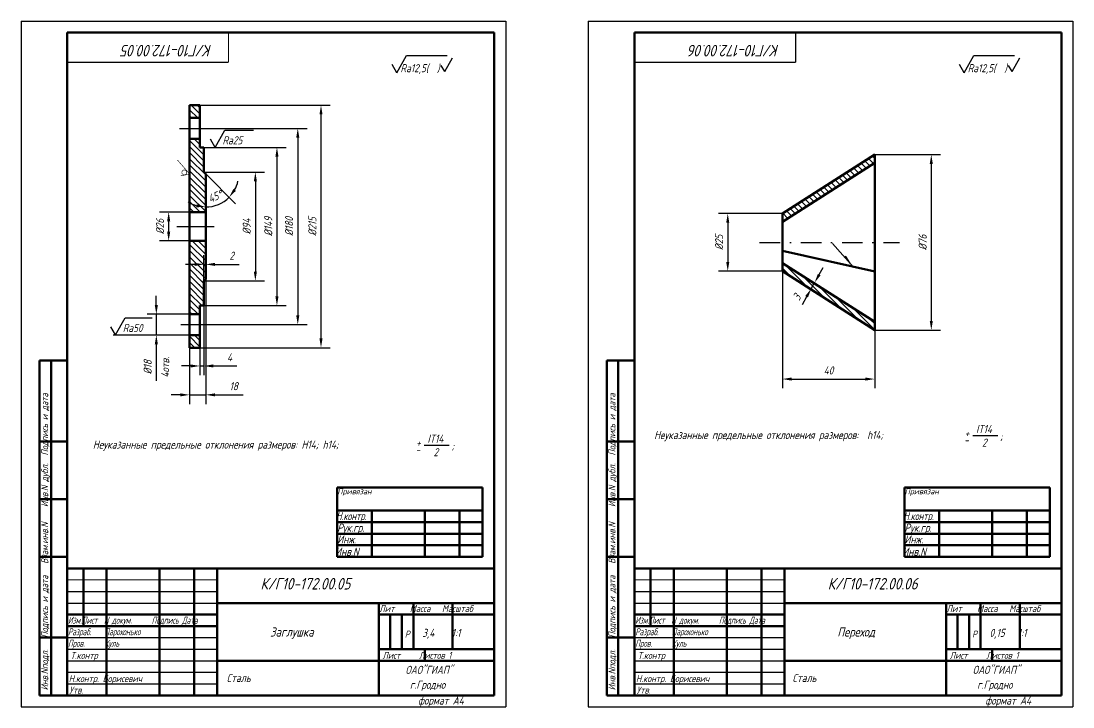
# Model space of a CAD drawing. Header units: inches. Extents: x 5611 to 9158, y -1675 to 1870.
# Drawn here: x 7106.9 to 7562.7, y 1395 to 1692 of the extents above; entities that cross this region are included whole.
import ezdxf

# ---------------------------------------------------------------- set-up
doc = ezdxf.new("R2010")
doc.units = ezdxf.units.IN
doc.header["$LTSCALE"] = 0.7
doc.header["$MEASUREMENT"] = 0
doc.linetypes.add('DASHDOT', pattern=[25.4, 12.7, -6.35, 0, -6.35])
doc.styles.get("Standard").update_dxf_attribs({"font": 'romand.shx', "width": 0.8, "oblique": 15, "height": 3.5})
doc.dimstyles.get("Standard").update_dxf_attribs({"dimtxt": 3.5, "dimasz": 4, "dimexe": 4, "dimexo": 0, "dimgap": 2, "dimtad": 1, "dimdec": 0, "dimdsep": 46, "dimtxsty": 'Standard', "dimcen": 0.09, "dimadec": 0, "dimazin": 0, "dimtfac": 1, "dimtdec": 0, "dimtmove": 0, "dimatfit": 3, "dimfxl": 0, "dimtolj": 1, "dimtzin": 0, "dimlwd": 25, "dimlwe": 25, "dimarcsym": 0})
pattern_1 = [(135, (308.2756, 625.9376), (-1.3258252, -1.3258252), [])]

# ---------------------------------------------------------------- blocks, each defined once
blk = doc.blocks.new('*D442')
at = {"color": 0, "lineweight": 25}
for p, q in [((7179.9, 1609.27), (7166.84, 1609.27)), ((7170.84, 1605.27), (7170.84, 1600.77)), ((7179.9, 1596.77), (7166.84, 1596.77))]:
    blk.add_line(p, q, dxfattribs=at)
for points in [[(7170.18, 1605.27), (7171.51, 1605.27), (7170.84, 1609.27)], [(7170.18, 1600.77), (7171.51, 1600.77), (7170.84, 1596.77)]]:
    blk.add_solid(points, dxfattribs=at)
at = {"layer": 'DEFPOINTS', "color": 0, "lineweight": 25}
for p in [(7179.9, 1609.27), (7170.84, 1596.77), (7179.9, 1596.77)]:
    blk.add_point(p, dxfattribs=at)
at = {"color": 0, "lineweight": 25, "insert": (7167.09, 1603.02), "char_height": 3.5, "attachment_point": 5, "rotation": 90}
blk.add_mtext('\\A1;%%C26', dxfattribs=at)
blk = doc.blocks.new('*D443')
at = {"color": 0, "lineweight": 25}
for p, q in [((7186.15, 1626.54), (7212.42, 1626.54)), ((7208.42, 1622.54), (7208.42, 1583.49)), ((7186.15, 1579.49), (7212.42, 1579.49))]:
    blk.add_line(p, q, dxfattribs=at)
for points in [[(7207.75, 1622.54), (7209.08, 1622.54), (7208.42, 1626.54)], [(7207.75, 1583.49), (7209.08, 1583.49), (7208.42, 1579.49)]]:
    blk.add_solid(points, dxfattribs=at)
at = {"layer": 'DEFPOINTS', "color": 0, "lineweight": 25}
for p in [(7186.15, 1626.54), (7186.15, 1579.49), (7208.42, 1579.49)]:
    blk.add_point(p, dxfattribs=at)
at = {"color": 0, "lineweight": 25, "insert": (7204.67, 1603.02), "char_height": 3.5, "attachment_point": 5, "rotation": 90}
blk.add_mtext('\\A1;%%C94', dxfattribs=at)
blk = doc.blocks.new('*D444')
at = {"color": 0, "lineweight": 25}
blk.add_line((7186.9, 1625.79), (7199.86, 1612.83), dxfattribs=at)
for start, end in [(331.0458, 347.0916), (237.9084, 253.9542), (270, 315)]:
    blk.add_arc((7186.9, 1625.79), 14.33, start, end, dxfattribs=at)
for points in [[(7199.97, 1618.45), (7198.9, 1619.26), (7197.03, 1615.66)], [(7183.03, 1612.68), (7182.84, 1611.36), (7186.9, 1611.46)]]:
    blk.add_solid(points, dxfattribs=at)
at = {"layer": 'DEFPOINTS', "color": 0, "lineweight": 25}
for p in [(7186.15, 1626.54), (7186.9, 1625.79), (7186.9, 1625.79), (7190.61, 1611.95), (7186.9, 1603.02)]:
    blk.add_point(p, dxfattribs=at)
at = {"color": 0, "lineweight": 25, "insert": (7190.95, 1616.02), "char_height": 3.5, "attachment_point": 5, "rotation": 22.5}
blk.add_mtext('\\A1;45°', dxfattribs=at)
blk = doc.blocks.new('*D445')
at = {"color": 0, "lineweight": 25}
for p, q in [((7186.15, 1637.27), (7221.76, 1637.27)), ((7217.76, 1633.27), (7217.76, 1572.77)), ((7186.15, 1568.77), (7221.76, 1568.77))]:
    blk.add_line(p, q, dxfattribs=at)
for points in [[(7217.1, 1633.27), (7218.43, 1633.27), (7217.76, 1637.27)], [(7217.1, 1572.77), (7218.43, 1572.77), (7217.76, 1568.77)]]:
    blk.add_solid(points, dxfattribs=at)
at = {"layer": 'DEFPOINTS', "color": 0, "lineweight": 25}
for p in [(7186.15, 1637.27), (7186.15, 1568.77), (7217.76, 1568.77)]:
    blk.add_point(p, dxfattribs=at)
at = {"color": 0, "lineweight": 25, "insert": (7214.01, 1603.02), "char_height": 3.5, "attachment_point": 5, "rotation": 90}
blk.add_mtext('\\A1;%%C149', dxfattribs=at)
blk = doc.blocks.new('*D446')
at = {"color": 0, "lineweight": 25}
for p, q in [((7184.4, 1645.52), (7230.79, 1645.52)), ((7226.79, 1641.52), (7226.79, 1564.52)), ((7184.4, 1560.52), (7230.79, 1560.52))]:
    blk.add_line(p, q, dxfattribs=at)
for points in [[(7226.13, 1641.52), (7227.46, 1641.52), (7226.79, 1645.52)], [(7226.13, 1564.52), (7227.46, 1564.52), (7226.79, 1560.52)]]:
    blk.add_solid(points, dxfattribs=at)
at = {"layer": 'DEFPOINTS', "color": 0, "lineweight": 25}
for p in [(7184.4, 1645.52), (7184.4, 1560.52), (7226.79, 1560.52)]:
    blk.add_point(p, dxfattribs=at)
at = {"color": 0, "lineweight": 25, "insert": (7223.04, 1603.02), "char_height": 3.5, "attachment_point": 5, "rotation": 90}
blk.add_mtext('\\A1;%%C180', dxfattribs=at)
blk = doc.blocks.new('*D447')
at = {"color": 0, "lineweight": 25}
for p, q in [((7184.4, 1655.52), (7240.85, 1655.52)), ((7236.85, 1651.52), (7236.85, 1554.52)), ((7184.4, 1550.52), (7240.85, 1550.52))]:
    blk.add_line(p, q, dxfattribs=at)
for points in [[(7236.18, 1651.52), (7237.51, 1651.52), (7236.85, 1655.52)], [(7236.18, 1554.52), (7237.51, 1554.52), (7236.85, 1550.52)]]:
    blk.add_solid(points, dxfattribs=at)
at = {"layer": 'DEFPOINTS', "color": 0, "lineweight": 25}
for p in [(7184.4, 1655.52), (7184.4, 1550.52), (7236.85, 1550.52)]:
    blk.add_point(p, dxfattribs=at)
at = {"color": 0, "lineweight": 25, "insert": (7233.1, 1603.02), "char_height": 3.5, "attachment_point": 5, "rotation": 90}
blk.add_mtext('\\A1;%%C215', dxfattribs=at)
blk = doc.blocks.new('*D448')
at = {"color": 0, "lineweight": 25}
for p, q in [((7182.15, 1586.61), (7178.15, 1586.61)), ((7186.15, 1579.49), (7186.15, 1590.61)), ((7186.15, 1586.61), (7186.9, 1586.61)), ((7186.9, 1580.24), (7186.9, 1590.61)), ((7190.9, 1586.61), (7201.39, 1586.61))]:
    blk.add_line(p, q, dxfattribs=at)
for points in [[(7182.15, 1587.28), (7182.15, 1585.94), (7186.15, 1586.61)], [(7190.9, 1587.28), (7190.9, 1585.94), (7186.9, 1586.61)]]:
    blk.add_solid(points, dxfattribs=at)
at = {"layer": 'DEFPOINTS', "color": 0, "lineweight": 25}
for p in [(7186.9, 1586.61), (7186.15, 1579.49), (7186.9, 1580.24)]:
    blk.add_point(p, dxfattribs=at)
at = {"color": 0, "lineweight": 25, "insert": (7198.14, 1590.36), "char_height": 3.5, "attachment_point": 5}
blk.add_mtext('\\A1;2', dxfattribs=at)
blk = doc.blocks.new('*D449')
at = {"color": 0, "lineweight": 25}
for p, q in [((7184.4, 1568.77), (7184.4, 1538.62)), ((7186.15, 1568.77), (7186.15, 1538.62)), ((7180.4, 1542.62), (7176.4, 1542.62)), ((7184.4, 1542.62), (7186.15, 1542.62)), ((7190.15, 1542.62), (7200.33, 1542.62))]:
    blk.add_line(p, q, dxfattribs=at)
for points in [[(7180.4, 1543.29), (7180.4, 1541.96), (7184.4, 1542.62)], [(7190.15, 1543.29), (7190.15, 1541.96), (7186.15, 1542.62)]]:
    blk.add_solid(points, dxfattribs=at)
at = {"layer": 'DEFPOINTS', "color": 0, "lineweight": 25}
for p in [(7184.4, 1568.77), (7186.15, 1568.77), (7186.15, 1542.62)]:
    blk.add_point(p, dxfattribs=at)
at = {"color": 0, "lineweight": 25, "insert": (7197.24, 1546.37), "char_height": 3.5, "attachment_point": 5}
blk.add_mtext('\\A1;4', dxfattribs=at)
blk = doc.blocks.new('*D450')
at = {"color": 0, "lineweight": 25}
for p, q in [((7186.9, 1580.24), (7186.9, 1526.12)), ((7179.9, 1550.52), (7179.9, 1526.12)), ((7175.9, 1530.12), (7171.9, 1530.12)), ((7179.9, 1530.12), (7186.9, 1530.12)), ((7190.9, 1530.12), (7203.17, 1530.12))]:
    blk.add_line(p, q, dxfattribs=at)
for points in [[(7175.9, 1530.78), (7175.9, 1529.45), (7179.9, 1530.12)], [(7190.9, 1530.78), (7190.9, 1529.45), (7186.9, 1530.12)]]:
    blk.add_solid(points, dxfattribs=at)
at = {"layer": 'DEFPOINTS', "color": 0, "lineweight": 25}
for p in [(7186.9, 1580.24), (7179.9, 1550.52), (7186.9, 1530.12)]:
    blk.add_point(p, dxfattribs=at)
at = {"color": 0, "lineweight": 25, "insert": (7199.03, 1533.87), "char_height": 3.5, "attachment_point": 5}
blk.add_mtext('\\A1;18', dxfattribs=at)
blk = doc.blocks.new('*D451')
at = {"color": 0, "lineweight": 25}
for p, q in [((7476.76, 1634.13), (7505.29, 1634.13)), ((7501.29, 1630.13), (7501.29, 1562.13)), ((7476.76, 1558.13), (7505.29, 1558.13))]:
    blk.add_line(p, q, dxfattribs=at)
for points in [[(7500.62, 1630.13), (7501.95, 1630.13), (7501.29, 1634.13)], [(7500.62, 1562.13), (7501.95, 1562.13), (7501.29, 1558.13)]]:
    blk.add_solid(points, dxfattribs=at)
at = {"layer": 'DEFPOINTS', "color": 0, "lineweight": 25}
for p in [(7476.76, 1634.13), (7476.76, 1558.13), (7501.29, 1558.13)]:
    blk.add_point(p, dxfattribs=at)
at = {"color": 0, "lineweight": 25, "insert": (7497.54, 1596.13), "char_height": 3.5, "attachment_point": 5, "rotation": 90}
blk.add_mtext('\\A1;%%C76', dxfattribs=at)
blk = doc.blocks.new('*D452')
at = {"color": 0, "lineweight": 25}
for p, q in [((7436.76, 1608.63), (7409.09, 1608.63)), ((7413.09, 1604.63), (7413.09, 1587.63)), ((7436.76, 1583.63), (7409.09, 1583.63))]:
    blk.add_line(p, q, dxfattribs=at)
for points in [[(7412.43, 1604.63), (7413.76, 1604.63), (7413.09, 1608.63)], [(7412.43, 1587.63), (7413.76, 1587.63), (7413.09, 1583.63)]]:
    blk.add_solid(points, dxfattribs=at)
at = {"layer": 'DEFPOINTS', "color": 0, "lineweight": 25}
for p in [(7436.76, 1608.63), (7413.09, 1583.63), (7436.76, 1583.63)]:
    blk.add_point(p, dxfattribs=at)
at = {"color": 0, "lineweight": 25, "insert": (7409.34, 1596.13), "char_height": 3.5, "attachment_point": 5, "rotation": 90}
blk.add_mtext('\\A1;%%C25', dxfattribs=at)
blk = doc.blocks.new('*D423')
at = {"color": 0, "lineweight": 25}
for p, q in [((7436.76, 1583.63), (7436.76, 1532.96)), ((7476.76, 1558.13), (7476.76, 1532.96)), ((7440.76, 1536.96), (7472.76, 1536.96))]:
    blk.add_line(p, q, dxfattribs=at)
for points in [[(7440.76, 1537.63), (7440.76, 1536.29), (7436.76, 1536.96)], [(7472.76, 1537.63), (7472.76, 1536.29), (7476.76, 1536.96)]]:
    blk.add_solid(points, dxfattribs=at)
at = {"layer": 'DEFPOINTS', "color": 0, "lineweight": 25}
for p in [(7436.76, 1583.63), (7476.76, 1558.13), (7476.76, 1536.96)]:
    blk.add_point(p, dxfattribs=at)
at = {"color": 0, "lineweight": 25, "insert": (7456.76, 1540.71), "char_height": 3.5, "attachment_point": 5}
blk.add_mtext('\\A1;40', dxfattribs=at)

msp = doc.modelspace()

# ---------------------------------------------------------------- hatches: boundary and pattern name
at = {"lineweight": 25}
h = msp.add_hatch(dxfattribs=at)
h.set_pattern_fill('ANSI31', color=256, scale=15, angle=90, style=0)
h.set_pattern_definition(pattern_1)
h.paths.add_polyline_path([(7184.4, 1655.52), (7179.9, 1655.52), (7179.9, 1650.02), (7184.4, 1650.02)])
h.paths.add_polyline_path([(7186.15, 1637.27), (7184.4, 1637.27), (7184.4, 1641.02), (7179.9, 1641.02), (7179.9, 1609.27), (7186.9, 1609.27), (7186.9, 1625.79), (7186.15, 1626.54)])
h.paths.add_polyline_path([(7186.9, 1596.77), (7179.9, 1596.77), (7179.9, 1565.02), (7184.4, 1565.02), (7184.4, 1568.77), (7186.15, 1568.77), (7186.15, 1579.49), (7186.9, 1580.24)])
h.paths.add_polyline_path([(7184.4, 1556.02), (7179.9, 1556.02), (7179.9, 1550.52), (7184.4, 1550.52)])
h = msp.add_hatch(dxfattribs=at)
h.set_pattern_fill('ANSI31', color=256, scale=15, angle=90, style=0)
h.set_pattern_definition(pattern_1)
h.paths.add_polyline_path([(7476.76, 1630.58), (7476.76, 1634.13), (7436.76, 1608.63), (7436.76, 1605.08)])
h.paths.add_polyline_path([(7436.76, 1587.19), (7436.76, 1583.63), (7476.76, 1558.13), (7476.76, 1561.69)])

# ---------------------------------------------------------------- linework, layer by layer
for p, q in [((7106.88, 1691.98), (7106.88, 1394.98)), ((7106.88, 1691.98), (7316.88, 1691.98)), ((7316.88, 1691.98), (7316.88, 1394.98)), ((7352.67, 1691.98), (7352.67, 1394.98)), ((7352.67, 1691.98), (7562.67, 1691.98)), ((7562.67, 1691.98), (7562.67, 1394.98)), ((7467.41, 1585.5), (7458.41, 1595.59)), ((7106.88, 1394.98), (7316.88, 1394.98)), ((7352.67, 1394.98), (7562.67, 1394.98))]:
    msp.add_line(p, q)
at = {"lineweight": 50}
for p, q in [((7126.88, 1686.98), (7126.88, 1399.98)), ((7126.88, 1686.98), (7311.88, 1686.98)), ((7311.88, 1686.98), (7311.88, 1399.98)), ((7372.67, 1686.98), (7372.67, 1399.98)), ((7372.67, 1686.98), (7557.67, 1686.98)), ((7557.67, 1686.98), (7557.67, 1399.98)), ((7179.9, 1655.52), (7179.9, 1550.52)), ((7179.9, 1655.52), (7184.4, 1655.52)), ((7184.4, 1655.52), (7184.4, 1643.71)), ((7179.9, 1650.02), (7184.4, 1650.02)), ((7179.9, 1641.02), (7184.4, 1641.02)), ((7184.4, 1643.71), (7184.4, 1637.27)), ((7184.4, 1637.27), (7186.15, 1637.27)), ((7186.15, 1637.27), (7186.15, 1626.54)), ((7436.76, 1608.63), (7476.76, 1634.13)), ((7476.76, 1634.13), (7476.76, 1558.13)), ((7436.76, 1605.08), (7476.76, 1630.58)), ((7186.15, 1626.54), (7186.9, 1625.79)), ((7186.9, 1603.02), (7186.9, 1625.79)), ((7179.9, 1609.27), (7186.9, 1609.27)), ((7179.9, 1609.27), (7186.9, 1609.27)), ((7436.76, 1583.63), (7436.76, 1608.63)), ((7186.9, 1580.24), (7186.9, 1603.02)), ((7179.9, 1596.77), (7186.9, 1596.77)), ((7436.76, 1592.54), (7476.76, 1583.51)), ((7476.76, 1561.69), (7436.76, 1587.19)), ((7476.76, 1558.13), (7436.76, 1583.63)), ((7186.15, 1579.49), (7186.9, 1580.24)), ((7186.15, 1568.77), (7186.15, 1579.49)), ((7184.4, 1568.77), (7186.15, 1568.77)), ((7184.4, 1562.32), (7184.4, 1568.77)), ((7179.9, 1565.02), (7184.4, 1565.02)), ((7184.4, 1550.52), (7184.4, 1562.32)), ((7179.9, 1556.02), (7184.4, 1556.02)), ((7179.9, 1550.52), (7184.4, 1550.52)), ((7114.88, 1544.98), (7114.88, 1399.98)), ((7114.88, 1544.98), (7126.88, 1544.98)), ((7119.88, 1544.98), (7119.88, 1399.98)), ((7360.67, 1544.98), (7360.67, 1399.98)), ((7360.67, 1544.98), (7372.67, 1544.98)), ((7365.67, 1544.98), (7365.67, 1399.98)), ((7114.88, 1509.98), (7126.88, 1509.98)), ((7360.67, 1509.98), (7372.67, 1509.98)), ((7243.85, 1489.98), (7243.85, 1459.98)), ((7243.85, 1489.98), (7306.88, 1489.98)), ((7306.88, 1489.98), (7306.88, 1459.98)), ((7489.64, 1489.98), (7489.64, 1459.98)), ((7489.64, 1489.98), (7552.67, 1489.98)), ((7552.67, 1489.98), (7552.67, 1459.98)), ((7114.88, 1484.98), (7126.88, 1484.98)), ((7360.67, 1484.98), (7372.67, 1484.98)), ((7243.85, 1479.98), (7306.88, 1479.98)), ((7258.85, 1479.98), (7258.85, 1459.98)), ((7281.85, 1479.98), (7281.85, 1459.98)), ((7296.85, 1479.98), (7296.85, 1459.98)), ((7489.64, 1479.98), (7552.67, 1479.98)), ((7504.64, 1479.98), (7504.64, 1459.98)), ((7527.64, 1479.98), (7527.64, 1459.98)), ((7542.64, 1479.98), (7542.64, 1459.98)), ((7243.85, 1474.98), (7306.88, 1474.98)), ((7489.64, 1474.98), (7552.67, 1474.98)), ((7243.85, 1469.98), (7306.88, 1469.98)), ((7489.64, 1469.98), (7552.67, 1469.98)), ((7243.85, 1464.98), (7306.88, 1464.98)), ((7489.64, 1464.98), (7552.67, 1464.98)), ((7114.88, 1459.98), (7126.88, 1459.98)), ((7243.85, 1459.98), (7306.88, 1459.98)), ((7360.67, 1459.98), (7372.67, 1459.98)), ((7489.64, 1459.98), (7552.67, 1459.98)), ((7126.88, 1454.98), (7311.88, 1454.98)), ((7133.88, 1454.98), (7133.88, 1429.98)), ((7143.88, 1454.98), (7143.88, 1399.98)), ((7166.88, 1454.98), (7166.88, 1399.98)), ((7181.88, 1454.98), (7181.88, 1399.98)), ((7191.88, 1454.98), (7191.88, 1399.98)), ((7372.67, 1454.98), (7557.67, 1454.98)), ((7379.67, 1454.98), (7379.67, 1429.98)), ((7389.67, 1454.98), (7389.67, 1399.98)), ((7412.67, 1454.98), (7412.67, 1399.98)), ((7427.67, 1454.98), (7427.67, 1399.98)), ((7437.67, 1454.98), (7437.67, 1399.98)), ((7261.88, 1439.98), (7261.88, 1399.98)), ((7276.88, 1439.98), (7276.88, 1419.98)), ((7293.88, 1439.98), (7293.88, 1419.98)), ((7507.67, 1439.98), (7507.67, 1399.98)), ((7522.67, 1439.98), (7522.67, 1419.98)), ((7539.67, 1439.98), (7539.67, 1419.98)), ((7126.88, 1434.98), (7191.88, 1434.98)), ((7261.88, 1434.98), (7311.88, 1434.98)), ((7266.88, 1434.98), (7266.88, 1419.98)), ((7271.88, 1434.98), (7271.88, 1419.98)), ((7372.67, 1434.98), (7437.67, 1434.98)), ((7507.67, 1434.98), (7557.67, 1434.98)), ((7512.67, 1434.98), (7512.67, 1419.98)), ((7517.67, 1434.98), (7517.67, 1419.98)), ((7126.88, 1429.98), (7191.88, 1429.98)), ((7372.67, 1429.98), (7437.67, 1429.98)), ((7114.88, 1424.98), (7126.88, 1424.98)), ((7360.67, 1424.98), (7372.67, 1424.98)), ((7261.88, 1419.98), (7311.88, 1419.98)), ((7281.88, 1419.98), (7281.88, 1414.98)), ((7507.67, 1419.98), (7557.67, 1419.98)), ((7527.67, 1419.98), (7527.67, 1414.98)), ((7114.88, 1399.98), (7311.88, 1399.98)), ((7360.67, 1399.98), (7557.67, 1399.98))]:
    msp.add_line(p, q, dxfattribs=at)
at = {"color": 0, "linetype": 'Continuous', "lineweight": 25}
for p, q in [((7269.67, 1669.59), (7267.67, 1673.12)), ((7269.67, 1669.59), (7273.88, 1677.03)), ((7273.88, 1677.03), (7285.51, 1677.03)), ((7285.51, 1677.03), (7291.56, 1677.03)), ((7290.47, 1670.09), (7293.83, 1676.05)), ((7515.46, 1669.59), (7513.46, 1673.12)), ((7515.46, 1669.59), (7519.67, 1677.03)), ((7519.67, 1677.03), (7531.3, 1677.03)), ((7531.3, 1677.03), (7537.35, 1677.03)), ((7536.26, 1670.09), (7539.62, 1676.05)), ((7290.47, 1670.09), (7288.98, 1672.71)), ((7536.26, 1670.09), (7534.77, 1672.71)), ((7190.99, 1637.29), (7195.19, 1644.72)), ((7195.19, 1644.72), (7206.83, 1644.72)), ((7206.83, 1644.72), (7207.64, 1644.72)), ((7190.99, 1637.29), (7188.99, 1640.81)), ((7147.79, 1556.04), (7152, 1563.48)), ((7152, 1563.48), (7163.63, 1563.48)), ((7147.79, 1556.04), (7145.79, 1559.57))]:
    msp.add_line(p, q, dxfattribs=at)
at = {"lineweight": 25}
for p, q in [((7175.57, 1645.52), (7188.44, 1645.52)), ((7179.95, 1635.27), (7179.9, 1635.32)), ((7184.4, 1628.17), (7184.25, 1628.31)), ((7436.76, 1608.63), (7436.76, 1583.63)), ((7174.4, 1603.02), (7190.58, 1603.02)), ((7452.72, 1582.18), (7454.5, 1585.31)), ((7184.4, 1577.87), (7184.25, 1577.72)), ((7449.26, 1576.09), (7450.74, 1578.71)), ((7165.5, 1569.02), (7165.5, 1573.02)), ((7447.28, 1572.62), (7445.31, 1569.14)), ((7179.95, 1570.77), (7179.9, 1570.71)), ((7179.9, 1565.02), (7161.5, 1565.02)), ((7165.5, 1565.02), (7165.5, 1556.02)), ((7176.18, 1560.52), (7188.24, 1560.52)), ((7179.9, 1556.02), (7146.83, 1556.02)), ((7165.5, 1552.02), (7165.5, 1536.15)), ((7519.22, 1512.55), (7530.05, 1512.55)), ((7281.55, 1508.39), (7292.38, 1508.39)), ((7126.88, 1444.98), (7191.88, 1444.98)), ((7372.67, 1444.98), (7437.67, 1444.98)), ((7126.88, 1439.98), (7191.88, 1439.98)), ((7372.67, 1439.98), (7437.67, 1439.98)), ((7126.88, 1424.98), (7191.88, 1424.98)), ((7372.67, 1424.98), (7437.67, 1424.98)), ((7126.88, 1419.98), (7191.88, 1419.98)), ((7372.67, 1419.98), (7437.67, 1419.98)), ((7126.88, 1414.98), (7191.88, 1414.98)), ((7372.67, 1414.98), (7437.67, 1414.98)), ((7126.88, 1409.98), (7191.88, 1409.98)), ((7372.67, 1409.98), (7437.67, 1409.98)), ((7126.88, 1404.98), (7191.88, 1404.98)), ((7372.67, 1404.98), (7437.67, 1404.98))]:
    msp.add_line(p, q, dxfattribs=at)
at = {"linetype": 'DASHDOT', "lineweight": 25}
msp.add_line((7426.89, 1596.13), (7487.55, 1596.13), dxfattribs=at)
at = {"lineweight": 15}
for p, q in [((7126.88, 1449.98), (7191.88, 1449.98)), ((7372.67, 1449.98), (7437.67, 1449.98))]:
    msp.add_line(p, q, dxfattribs=at)
at = {"color": 1, "lineweight": 50}
for p, q in [((7191.88, 1439.98), (7311.88, 1439.98)), ((7437.67, 1439.98), (7557.67, 1439.98)), ((7191.88, 1414.98), (7311.88, 1414.98)), ((7437.67, 1414.98), (7557.67, 1414.98))]:
    msp.add_line(p, q, dxfattribs=at)
for points, const_width in [([(7196.74, 1674.09), (7196.74, 1687.09)], 0.5), ([(7442.53, 1674.09), (7442.53, 1687.09)], 0.5), ([(7126.74, 1674.09), (7196.74, 1674.09)], 0.5), ([(7372.53, 1674.09), (7442.53, 1674.09)], 0.5), ([(7179.97, 1625.7), (7174.68, 1631.77)], 0.25), ([(7175.99, 1624.94), (7179.97, 1625.7)], 0.25)]:
    msp.add_lwpolyline(points, dxfattribs=dict(const_width=const_width))
at = {"const_width": 0.25}
for points in [[(7177.97, 1627.45, 1), (7177.27, 1625.44, 1)], [(7177.97, 1627.45, -1), (7177.27, 1625.44, -1)]]:
    msp.add_lwpolyline(points, format="xyb", dxfattribs=at)
msp.add_lwpolyline([(7467.41, 1585.5, 0, 0.984, 0), (7463.92, 1590.14, 0.984, 0.984, 0)], format="xyseb")
at = {"lineweight": 25}
for points in [[(7452.14, 1582.51), (7453.3, 1581.85), (7450.74, 1578.71)], [(7446.7, 1572.95), (7447.86, 1572.29), (7449.26, 1576.09)], [(7164.83, 1569.02), (7166.17, 1569.02), (7165.5, 1565.02)], [(7164.83, 1552.02), (7166.17, 1552.02), (7165.5, 1556.02)]]:
    msp.add_solid(points, dxfattribs=at)

# ---------------------------------------------------------------- texts
at = {"color": 0, "linetype": 'Continuous', "lineweight": 25, "oblique": 15, "width": 0.8}
for s, height, p in [('Ra12,5(  )', 3.5, (7271.27, 1669.83)), ('Ra12,5(  )', 3.5, (7517.06, 1669.83)), ('Ra25', 3.5, (7194.17, 1638.59)), ('Ra50', 3.5, (7150.97, 1557.35)), ('Привязан', 2.5, (7243.96, 1487.05)), ('Привязан', 2.5, (7489.75, 1487.05)), ('Рук.гр.', 3.5, (7243.9, 1470.82)), ('Рук.гр.', 3.5, (7489.69, 1470.82)), ('Инж.', 3.5, (7243.9, 1465.76)), ('Инж.', 3.5, (7489.69, 1465.76)), (' Инв.N', 3.5, (7241.14, 1460.47)), (' Инв.N', 3.5, (7486.93, 1460.47))]:
    msp.add_text(s, height=height, dxfattribs=at).set_placement(p)
at = {"color": 0, "linetype": 'Continuous', "lineweight": 25, "oblique": 15, "width": 0.65}
for p in [(7243.43, 1475.84), (7489.22, 1475.84)]:
    msp.add_text('Н.контр.', height=3.5, rotation=0.3236, dxfattribs=at).set_placement(p)
at = {"lineweight": 35, "char_height": 5, "width": 116.2188, "attachment_point": 1, "rotation": 180}
for s, insert in [('К/Г10-172.00.05 ', (7189.61, 1676.67)), ('К/Г10-172.00.06 ', (7435.4, 1676.67))]:
    msp.add_mtext(s, dxfattribs=dict(at, insert=insert))
at = {"lineweight": 25, "char_height": 3.5, "attachment_point": 5}
for s, insert, rotation in [('\\A1;3', (7443.02, 1572.38), 60.3875), ('\\A1;%%C18', (7161.75, 1542.08), 90), ('4отв.', (7169.32, 1542.08), 90)]:
    msp.add_mtext(s, dxfattribs=dict(at, insert=insert, rotation=rotation))
at = {"lineweight": 25, "attachment_point": 1}
for s, insert, char_height, width in [('  Неуказанные предельные отклонения размеров:  h14; ', (7377.48, 1514.48), 3.5, 158.004), ('+', (7515.72, 1515.25), 3.5, 4.3989), ('IT14', (7520.67, 1517.07), 3.5, 19.7907), ('  Неуказанные предельные отклонения размеров: H14; h14; ', (7134.29, 1510.33), 3.5, 158.004), ('+', (7278.05, 1511.1), 3.5, 4.3989), ('IT14', (7283, 1512.92), 3.5, 19.7907), ('-', (7515.49, 1512.32), 3.5, 6.6548), ('2', (7523.28, 1511.2), 3.5, 17.1446), (';', (7531.11, 1513.92), 3.5, 9.0235), ('-', (7277.82, 1508.17), 3.5, 6.6548), ('2', (7285.61, 1507.04), 3.5, 17.1446), (';', (7293.43, 1509.76), 3.5, 9.0235), ('{\\W0.7;Лит    Масса   Масштаб}', (7262.08, 1439.09), 3, 48.3624), ('{\\W0.7;Лит    Масса   Масштаб}', (7507.87, 1439.09), 3, 48.3624), ('{\\W0.6; Изм.Лист  N докум.      Подпись Дата\\P Разраб.    Парохонько\\P Пров.      Куль}', (7125.8, 1434.03), 3, 75.9719), ('{\\W0.6; Изм.Лист  N докум.      Подпись Дата\\P Разраб.    Парохонько\\P Пров.      Куль}', (7371.59, 1434.03), 3, 75.9719), ('Р', (7273.16, 1428.01), 3, 4.7355), ('3,4    1:1', (7280.73, 1428.81), 3.5, 30.5998), ('Р', (7518.95, 1428.01), 3, 4.7355), ('0,15   1:1', (7526.52, 1428.81), 3.5, 30.5998), ('{\\W0.7;Т.контр}', (7128.32, 1418.77), 3, 65.7648), ('Лист     Листов 1', (7263.49, 1418.84), 3, 49.4707), ('{\\W0.7;Т.контр}', (7374.1, 1418.77), 3, 65.7648), ('Лист     Листов 1', (7509.28, 1418.84), 3, 49.4707), ('{\\W0.7; Н.контр. Борисевич}', (7125.87, 1408.76), 3, 40.546), ('{\\W0.7; Н.контр. Борисевич}', (7371.66, 1408.76), 3, 40.546), ('г.Гродно', (7275.38, 1406.35), 3.5, 35.0627), ('г.Гродно', (7521.17, 1406.35), 3.5, 35.0627), ('{\\W0.7;Утв.     }', (7127.8, 1403.77), 3, 39.2217), ('формат А4', (7278.9, 1399.49), 3.5, 32.7454), ('{\\W0.7;Утв.     }', (7373.59, 1403.77), 3, 39.2217), ('формат А4', (7524.69, 1399.49), 3.5, 32.7454)]:
    msp.add_mtext(s, dxfattribs=dict(at, insert=insert, char_height=char_height, width=width))
at = {"lineweight": 25, "char_height": 3, "width": 144.2887, "attachment_point": 1, "rotation": 90}
for insert in [(7115.64, 1400.49), (7361.43, 1400.49)]:
    msp.add_mtext('{\\W0.7; Инв.Nподл.   Подпись и дата   Взам.инв.N    Инв.N дубл.  Подпись и дата}', dxfattribs=dict(at, insert=insert))
at = {"lineweight": 35, "attachment_point": 1}
for s, insert, char_height, width in [('К/Г10-172.00.05', (7210.61, 1450.82), 5, 116.2188), ('К/Г10-172.00.06', (7456.4, 1450.82), 5, 116.2188), ('ОАО"ГИАП"', (7273.46, 1412.8), 3.5, 36.171), ('ОАО"ГИАП"', (7519.25, 1412.8), 3.5, 36.171)]:
    msp.add_mtext(s, dxfattribs=dict(at, insert=insert, char_height=char_height, width=width))
at = {"lineweight": 30, "attachment_point": 1}
for s, insert, char_height, width in [('Заглушка ', (7214.8, 1429.46), 4, 61.9449), ('Переход ', (7460.59, 1429.46), 4, 61.9449), ('Сталь ', (7196.02, 1409.29), 3.5, 67.3789), ('Сталь ', (7441.15, 1409.29), 3.5, 67.3789)]:
    msp.add_mtext(s, dxfattribs=dict(at, insert=insert, char_height=char_height, width=width))

# ---------------------------------------------------------------- dimensions: what is measured, and where the dimension line sits
at = {"lineweight": 25}
for base, p1, p2, text, picture, middle in [((7236.85, 1550.52), (7184.4, 1655.52), (7184.4, 1550.52), '%%C215', '*D447', (7233.1, 1603.02)), ((7226.79, 1560.52), (7184.4, 1645.52), (7184.4, 1560.52), '%%C180', '*D446', (7223.04, 1603.02)), ((7217.76, 1568.77), (7186.15, 1637.27), (7186.15, 1568.77), '%%C149', '*D445', (7214.01, 1603.02)), ((7501.29, 1558.13), (7476.76, 1634.13), (7476.76, 1558.13), '%%C76', '*D451', (7497.54, 1596.13)), ((7208.42, 1579.49), (7186.15, 1626.54), (7186.15, 1579.49), '%%C94', '*D443', (7204.67, 1603.02)), ((7170.84, 1596.77), (7179.9, 1609.27), (7179.9, 1596.77), '%%C26', '*D442', (7167.09, 1603.02)), ((7413.09, 1583.63), (7436.76, 1608.63), (7436.76, 1583.63), '%%C25', '*D452', (7409.34, 1596.13))]:
    dim = msp.add_linear_dim(base=base, p1=p1, p2=p2, angle=90, text=text, dimstyle='Standard', dxfattribs=at)
    dim.commit()
    dim.dimension.update_dxf_attribs({"geometry": picture, "text_midpoint": middle})
dim = msp.add_angular_dim_2l(base=(7190.61, 1611.95), line1=((7186.9, 1603.02), (7186.9, 1625.79)), line2=((7186.15, 1626.54), (7186.9, 1625.79)), dimstyle='Standard', dxfattribs=at)
dim.commit()
dim.dimension.update_dxf_attribs({"geometry": '*D444', "text_midpoint": (7190.95, 1616.02)})
for base, p1, p2, text, picture, middle in [((7186.9, 1586.61), (7186.15, 1579.49), (7186.9, 1580.24), '2', '*D448', (7198.14, 1590.36)), ((7186.9, 1530.12), (7179.9, 1550.52), (7186.9, 1580.24), '18', '*D450', (7199.03, 1533.87)), ((7186.15, 1542.62), (7184.4, 1568.77), (7186.15, 1568.77), '4', '*D449', (7197.24, 1546.37))]:
    dim = msp.add_linear_dim(base=base, p1=p1, p2=p2, text=text, dimstyle='Standard', dxfattribs=at)
    dim.commit()
    dim.dimension.update_dxf_attribs({"geometry": picture, "text_midpoint": middle})
dim = msp.add_linear_dim(base=(7476.76, 1536.96), p1=(7436.76, 1583.63), p2=(7476.76, 1558.13), dimstyle='Standard', dxfattribs=at)
dim.commit()
dim.dimension.update_dxf_attribs({"geometry": '*D423', "text_midpoint": (7456.76, 1540.71)})

doc.saveas('drawing.dxf')
